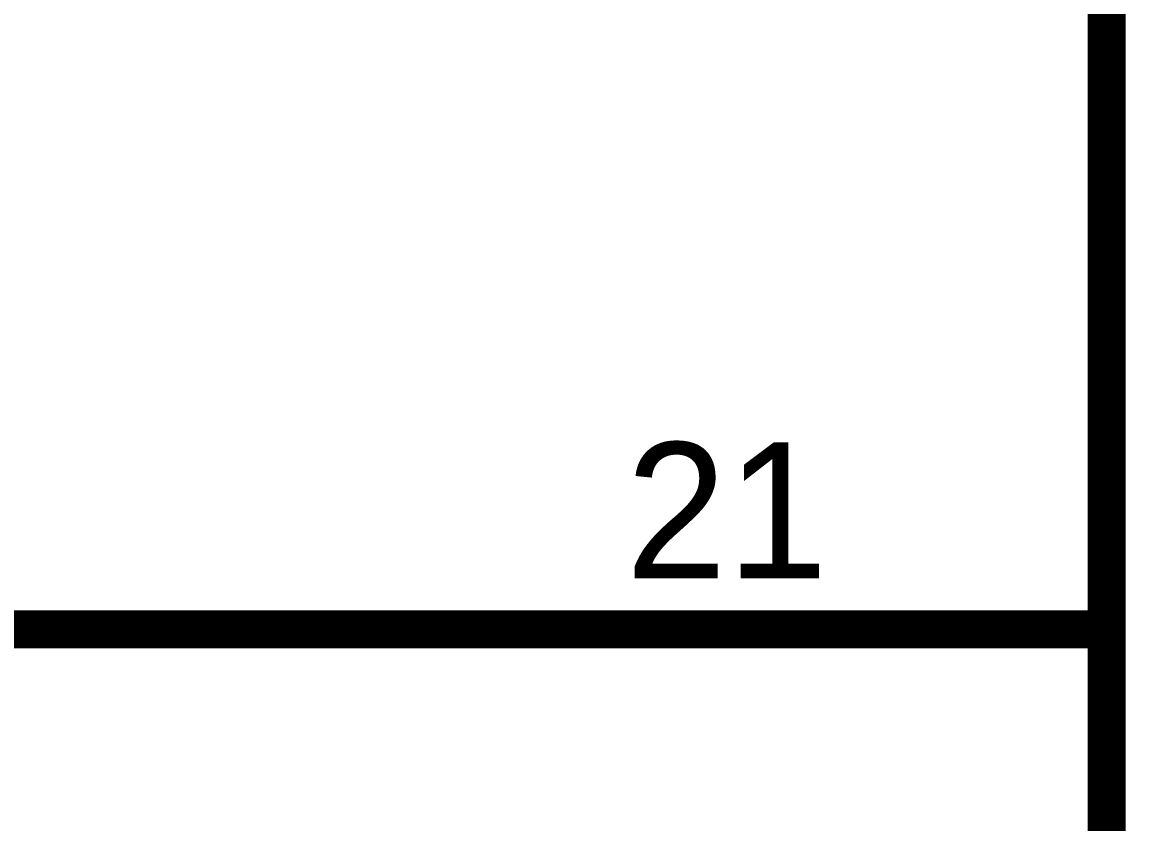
# Model space of a CAD drawing. Header units: inches. Extents: x 0 to 17, y 0 to 11.7.
# Drawn here: x 8.4617 to 8.8124, y 4.4896 to 4.7388 of the extents above; entities that cross this region are included whole.
import ezdxf

# ---------------------------------------------------------------- set-up
doc = ezdxf.new("R2010")
doc.units = ezdxf.units.IN
doc.header["$MEASUREMENT"] = 0
doc.layers.add('Sheet', color=255, linetype='Continuous')

msp = doc.modelspace()

# ---------------------------------------------------------------- linework, layer by layer
at = {"layer": 'Sheet'}
for points in [[(8.79962, 5.2497, 0.0118, 0.0118, 0), (8.79962, 3.64961, 0.0118, 0.0118, 0)], [(8.49977, 4.54977, 0.0118, 0.0118, 0), (8.29958, 4.54977, 0.0118, 0.0118, 0)], [(8.79962, 4.54977, 0.0118, 0.0118, 0), (8.49977, 4.54977, 0.0118, 0.0118, 0)]]:
    msp.add_lwpolyline(points, format="xyseb", dxfattribs=at)
for points in [[(8.79962, 5.2497, 0.0118, 0.0118, 0), (10.59914, 5.2497, 0.0118, 0.0118, 0), (10.59914, 3.64961, 0.0118, 0.0118, 0), (8.79962, 3.64961, 0.0118, 0.0118, 0), (8.79962, 5.2497, 0.0118, 0.0118, 0)], [(8.79962, 5.2497, 0.0039, 0.0039, 0), (8.79962, 3.64961, 0.0039, 0.0039, 0), (10.59914, 3.64961, 0.0039, 0.0039, 0), (10.59914, 5.2497, 0.0039, 0.0039, 0), (8.79962, 5.2497, 0.0039, 0.0039, 0), (8.79962, 5.2497, 0.0039, 0.0039, 0)]]:
    msp.add_lwpolyline(points, format="xyseb", close=True, dxfattribs=at)

# ---------------------------------------------------------------- texts
msp.add_text('21', height=0.04234, dxfattribs=at).set_placement((8.64969, 4.56565))

doc.saveas('drawing.dxf')
